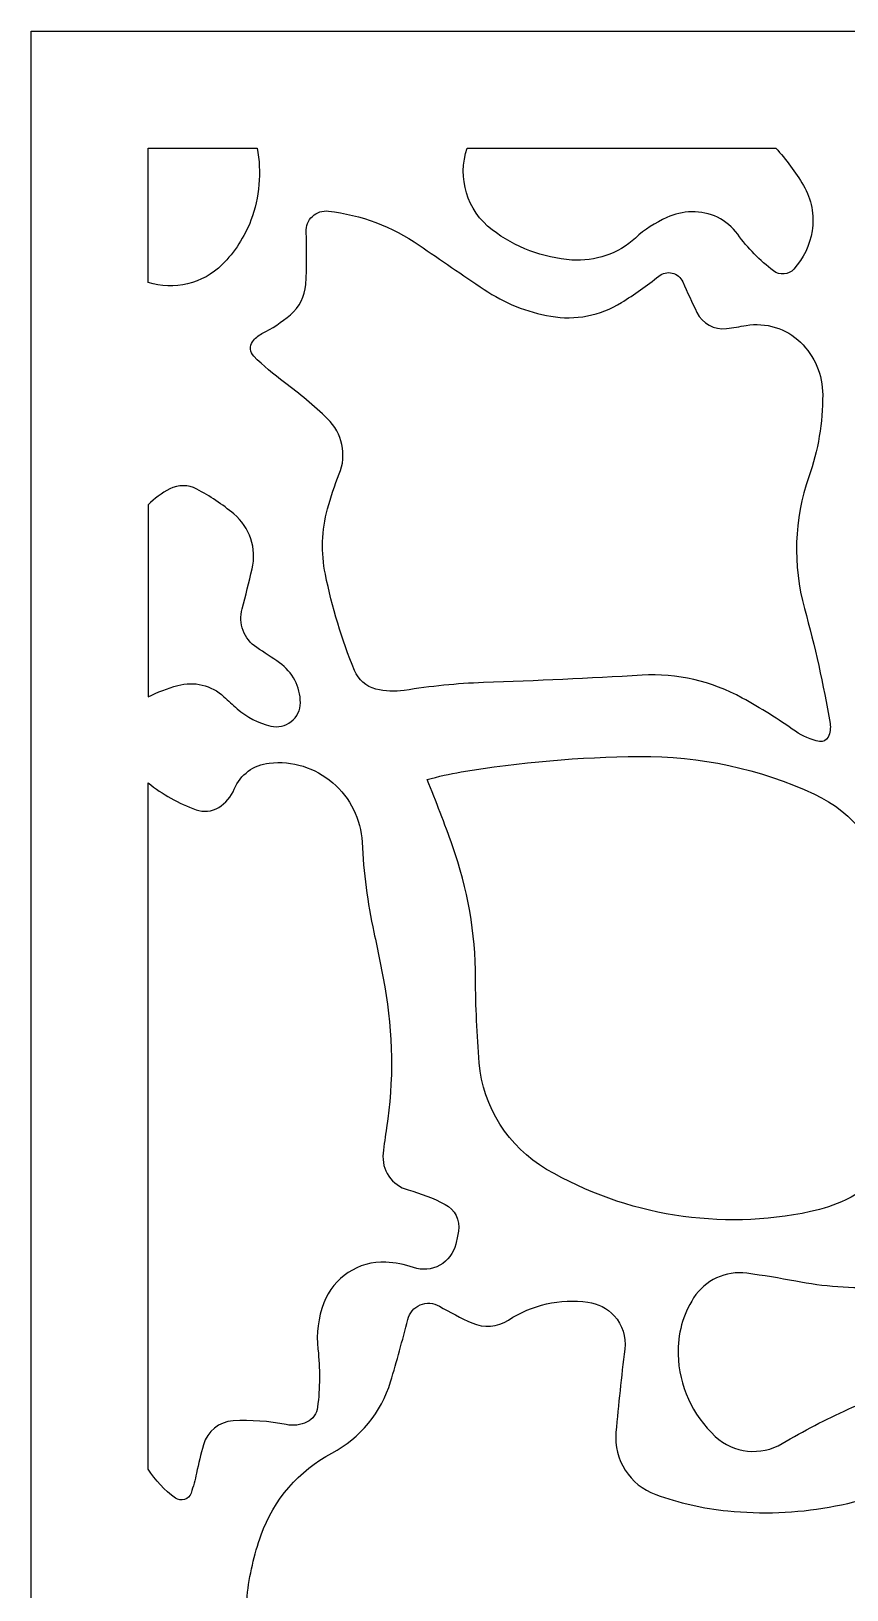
# Model space of a CAD drawing. Header units: centimetres. Extents: x -13.3 to -1.5, y 2.9 to 9.
# Drawn here: x -13.328 to -11.729, y 5.945 to 9.001 of the extents above; entities that cross this region are included whole.
import ezdxf

# ---------------------------------------------------------------- set-up
doc = ezdxf.new("R2010")
doc.units = ezdxf.units.CM
doc.header["$MEASUREMENT"] = 0
doc.layers.add('layer 1', color=7, linetype='Continuous')

msp = doc.modelspace()

# ---------------------------------------------------------------- linework, layer by layer
at = {"layer": 'layer 1', "color": 250}
for points, knots in [([(-1.49953, 2.88948), (-1.49953, 2.88948), (-1.49953, 9.00077), (-1.49953, 9.00077), (-1.49953, 9.00077), (-1.49953, 9.00077), (-13.32779, 9.00077), (-13.32779, 9.00077), (-13.32779, 9.00077), (-13.32779, 9.00077), (-13.32779, 2.88948), (-13.32779, 2.88948), (-13.32779, 2.88948), (-13.32779, 2.88948), (-1.49953, 2.88948), (-1.49953, 2.88948)], [0, 0, 0, 0, 0.2, 0.2, 0.2, 0.2, 0.4, 0.4, 0.4, 0.4, 0.6, 0.6, 0.6, 0.6, 1, 1, 1, 1]), ([(-13.09865, 8.50793), (-13.0475, 8.49171), (-12.99162, 8.50526), (-12.95361, 8.54315), (-12.95361, 8.54315), (-12.92888, 8.56778), (-12.90966, 8.59736), (-12.89719, 8.62997), (-12.89719, 8.62997), (-12.88032, 8.67521), (-12.87606, 8.72415), (-12.88486, 8.77163), (-12.88486, 8.77163), (-12.88486, 8.77163), (-13.09865, 8.77163), (-13.09865, 8.77163), (-13.09865, 8.77163), (-13.09865, 8.77163), (-13.09865, 8.50793), (-13.09865, 8.50793), (-13.09865, 8.50793), (-13.09865, 8.50793), (-13.09865, 8.50793), (-13.09865, 8.50793)], [0, 0, 0, 0, 0.1428571, 0.1428571, 0.1428571, 0.1428571, 0.2857143, 0.2857143, 0.2857143, 0.2857143, 0.4285714, 0.4285714, 0.4285714, 0.4285714, 0.5714286, 0.5714286, 0.5714286, 0.5714286, 0.7142857, 0.7142857, 0.7142857, 0.7142857, 1, 1, 1, 1]), ([(-12.47323, 8.77163), (-12.4931, 8.71333), (-12.47361, 8.6489), (-12.42468, 8.61148), (-12.42468, 8.61148), (-12.37943, 8.57685), (-12.32506, 8.55621), (-12.26823, 8.55211), (-12.26823, 8.55211), (-12.22253, 8.54882), (-12.17751, 8.56439), (-12.14364, 8.59523), (-12.14364, 8.59523), (-12.12536, 8.61185), (-12.10454, 8.62546), (-12.08197, 8.6355), (-12.08197, 8.6355), (-12.06667, 8.64231), (-12.05018, 8.64609), (-12.03344, 8.64664), (-12.03344, 8.64664), (-11.99793, 8.6478), (-11.96412, 8.6313), (-11.94316, 8.60261), (-11.94316, 8.60261), (-11.92331, 8.57544), (-11.89969, 8.55124), (-11.87301, 8.53072), (-11.87301, 8.53072), (-11.86082, 8.52136), (-11.8435, 8.52291), (-11.83319, 8.53432), (-11.83319, 8.53432), (-11.81425, 8.55525), (-11.8018, 8.58121), (-11.79734, 8.60908), (-11.79734, 8.60908), (-11.79241, 8.63995), (-11.79847, 8.67157), (-11.81446, 8.69844), (-11.81446, 8.69844), (-11.83, 8.72457), (-11.84811, 8.74908), (-11.8685, 8.77163), (-11.8685, 8.77163), (-11.8685, 8.77163), (-12.47323, 8.77163), (-12.47323, 8.77163)], [0, 0, 0, 0, 0.0769231, 0.0769231, 0.0769231, 0.0769231, 0.1538462, 0.1538462, 0.1538462, 0.1538462, 0.2307692, 0.2307692, 0.2307692, 0.2307692, 0.3076923, 0.3076923, 0.3076923, 0.3076923, 0.3846154, 0.3846154, 0.3846154, 0.3846154, 0.4615385, 0.4615385, 0.4615385, 0.4615385, 0.5384615, 0.5384615, 0.5384615, 0.5384615, 0.6153846, 0.6153846, 0.6153846, 0.6153846, 0.6923077, 0.6923077, 0.6923077, 0.6923077, 0.7692308, 0.7692308, 0.7692308, 0.7692308, 0.8461538, 0.8461538, 0.8461538, 0.8461538, 1, 1, 1, 1]), ([(-12.59687, 7.70816), (-12.54538, 7.71671), (-12.49338, 7.7219), (-12.44121, 7.72368), (-12.44121, 7.72368), (-12.33765, 7.72722), (-12.23414, 7.73204), (-12.1307, 7.73814), (-12.1307, 7.73814), (-12.06229, 7.74218), (-11.9941, 7.72666), (-11.93416, 7.69342), (-11.93416, 7.69342), (-11.89824, 7.67356), (-11.8634, 7.65177), (-11.82981, 7.62818), (-11.82981, 7.62818), (-11.81577, 7.61832), (-11.79978, 7.61158), (-11.78292, 7.60842), (-11.78292, 7.60842), (-11.77606, 7.60714), (-11.7692, 7.61058), (-11.76613, 7.61684), (-11.76613, 7.61684), (-11.76204, 7.62521), (-11.76068, 7.63463), (-11.76224, 7.64382), (-11.76224, 7.64382), (-11.77513, 7.71965), (-11.79183, 7.79478), (-11.81228, 7.86893), (-11.81228, 7.86893), (-11.83571, 7.95388), (-11.83266, 8.04401), (-11.80357, 8.12719), (-11.80357, 8.12719), (-11.78548, 8.17891), (-11.77638, 8.23333), (-11.77663, 8.28812), (-11.77663, 8.28812), (-11.77681, 8.3268), (-11.79247, 8.36377), (-11.82015, 8.39079), (-11.82015, 8.39079), (-11.8483, 8.41828), (-11.88792, 8.43056), (-11.92668, 8.42376), (-11.92668, 8.42376), (-11.93942, 8.42154), (-11.95221, 8.41957), (-11.96504, 8.41789), (-11.96504, 8.41789), (-11.98918, 8.4147), (-12.01265, 8.42741), (-12.02319, 8.44937), (-12.02319, 8.44937), (-12.03273, 8.46924), (-12.04198, 8.48924), (-12.05096, 8.50937), (-12.05096, 8.50937), (-12.05481, 8.51798), (-12.06244, 8.52431), (-12.07162, 8.52651), (-12.07162, 8.52651), (-12.08079, 8.52871), (-12.09041, 8.52656), (-12.09775, 8.52064), (-12.09775, 8.52064), (-12.1211, 8.5018), (-12.1456, 8.48443), (-12.1711, 8.46863), (-12.1711, 8.46863), (-12.21235, 8.44303), (-12.26159, 8.43348), (-12.30941, 8.44179), (-12.30941, 8.44179), (-12.35619, 8.44992), (-12.40074, 8.46784), (-12.44012, 8.49436), (-12.44012, 8.49436), (-12.48274, 8.52307), (-12.52519, 8.55202), (-12.56748, 8.58121), (-12.56748, 8.58121), (-12.62037, 8.6177), (-12.68137, 8.64065), (-12.7452, 8.64805), (-12.7452, 8.64805), (-12.75666, 8.64937), (-12.76811, 8.64559), (-12.77654, 8.63772), (-12.77654, 8.63772), (-12.78496, 8.62985), (-12.78951, 8.61875), (-12.78897, 8.60723), (-12.78897, 8.60723), (-12.78739, 8.57294), (-12.78764, 8.53858), (-12.78971, 8.50431), (-12.78971, 8.50431), (-12.7911, 8.48113), (-12.80201, 8.45954), (-12.81983, 8.44464), (-12.81983, 8.44464), (-12.83699, 8.43031), (-12.85571, 8.41797), (-12.87564, 8.40784), (-12.87564, 8.40784), (-12.88297, 8.40411), (-12.8893, 8.39869), (-12.8941, 8.39201), (-12.8941, 8.39201), (-12.90039, 8.38325), (-12.8994, 8.37123), (-12.89174, 8.36363), (-12.89174, 8.36363), (-12.87296, 8.34496), (-12.85281, 8.32773), (-12.83145, 8.31207), (-12.83145, 8.31207), (-12.8017, 8.29027), (-12.77346, 8.26647), (-12.74691, 8.24087), (-12.74691, 8.24087), (-12.71792, 8.21291), (-12.70885, 8.17008), (-12.72397, 8.13275), (-12.72397, 8.13275), (-12.73304, 8.11037), (-12.74076, 8.08746), (-12.74708, 8.06416), (-12.74708, 8.06416), (-12.75847, 8.02236), (-12.7599, 7.9785), (-12.75126, 7.93605), (-12.75126, 7.93605), (-12.73813, 7.87154), (-12.71903, 7.8084), (-12.69422, 7.74743), (-12.69422, 7.74743), (-12.68684, 7.72931), (-12.67126, 7.71582), (-12.65228, 7.71111), (-12.65228, 7.71111), (-12.63416, 7.70662), (-12.61536, 7.70562), (-12.59687, 7.70816), (-12.59687, 7.70816), (-12.59687, 7.70816), (-12.59687, 7.70816), (-12.59687, 7.70816)], [0, 0, 0, 0, 0.025641, 0.025641, 0.025641, 0.025641, 0.0512821, 0.0512821, 0.0512821, 0.0512821, 0.0769231, 0.0769231, 0.0769231, 0.0769231, 0.1025641, 0.1025641, 0.1025641, 0.1025641, 0.1282051, 0.1282051, 0.1282051, 0.1282051, 0.1538462, 0.1538462, 0.1538462, 0.1538462, 0.1794872, 0.1794872, 0.1794872, 0.1794872, 0.2051282, 0.2051282, 0.2051282, 0.2051282, 0.2307692, 0.2307692, 0.2307692, 0.2307692, 0.2564103, 0.2564103, 0.2564103, 0.2564103, 0.2820513, 0.2820513, 0.2820513, 0.2820513, 0.3076923, 0.3076923, 0.3076923, 0.3076923, 0.3333333, 0.3333333, 0.3333333, 0.3333333, 0.3589744, 0.3589744, 0.3589744, 0.3589744, 0.3846154, 0.3846154, 0.3846154, 0.3846154, 0.4102564, 0.4102564, 0.4102564, 0.4102564, 0.4358974, 0.4358974, 0.4358974, 0.4358974, 0.4615385, 0.4615385, 0.4615385, 0.4615385, 0.4871795, 0.4871795, 0.4871795, 0.4871795, 0.5128205, 0.5128205, 0.5128205, 0.5128205, 0.5384615, 0.5384615, 0.5384615, 0.5384615, 0.5641026, 0.5641026, 0.5641026, 0.5641026, 0.5897436, 0.5897436, 0.5897436, 0.5897436, 0.6153846, 0.6153846, 0.6153846, 0.6153846, 0.6410256, 0.6410256, 0.6410256, 0.6410256, 0.6666667, 0.6666667, 0.6666667, 0.6666667, 0.6923077, 0.6923077, 0.6923077, 0.6923077, 0.7179487, 0.7179487, 0.7179487, 0.7179487, 0.7435897, 0.7435897, 0.7435897, 0.7435897, 0.7692308, 0.7692308, 0.7692308, 0.7692308, 0.7948718, 0.7948718, 0.7948718, 0.7948718, 0.8205128, 0.8205128, 0.8205128, 0.8205128, 0.8461538, 0.8461538, 0.8461538, 0.8461538, 0.8717949, 0.8717949, 0.8717949, 0.8717949, 0.8974359, 0.8974359, 0.8974359, 0.8974359, 0.9230769, 0.9230769, 0.9230769, 0.9230769, 0.9487179, 0.9487179, 0.9487179, 0.9487179, 1, 1, 1, 1]), ([(-13.09865, 7.69559), (-13.09865, 7.69559), (-13.09865, 8.07198), (-13.09865, 8.07198), (-13.09865, 8.07198), (-13.08631, 8.0847), (-13.07198, 8.09531), (-13.05622, 8.10342), (-13.05622, 8.10342), (-13.03964, 8.11195), (-13.01993, 8.11186), (-13.00341, 8.10318), (-13.00341, 8.10318), (-12.97745, 8.08953), (-12.95302, 8.07313), (-12.93055, 8.05427), (-12.93055, 8.05427), (-12.89927, 8.02803), (-12.88541, 7.98637), (-12.8947, 7.9466), (-12.8947, 7.9466), (-12.90083, 7.92036), (-12.90742, 7.89421), (-12.91446, 7.8682), (-12.91446, 7.8682), (-12.92223, 7.83945), (-12.91073, 7.80897), (-12.88587, 7.79256), (-12.88587, 7.79256), (-12.87083, 7.78263), (-12.85589, 7.77255), (-12.84106, 7.76232), (-12.84106, 7.76232), (-12.81541, 7.74462), (-12.80012, 7.71539), (-12.80018, 7.68423), (-12.80018, 7.68423), (-12.8002, 7.66981), (-12.80682, 7.65618), (-12.81816, 7.64726), (-12.81816, 7.64726), (-12.82949, 7.63835), (-12.84438, 7.63514), (-12.8584, 7.63851), (-12.8584, 7.63851), (-12.88273, 7.64439), (-12.90529, 7.65608), (-12.92412, 7.67258), (-12.92412, 7.67258), (-12.93292, 7.68029), (-12.94161, 7.68814), (-12.95018, 7.69611), (-12.95018, 7.69611), (-12.97441, 7.71865), (-13.00859, 7.72695), (-13.04045, 7.71799), (-13.04045, 7.71799), (-13.06051, 7.71236), (-13.07999, 7.70486), (-13.09865, 7.69559), (-13.09865, 7.69559), (-13.09865, 7.69559), (-13.09865, 7.69559), (-13.09865, 7.69559)], [0, 0, 0, 0, 0.0588235, 0.0588235, 0.0588235, 0.0588235, 0.1176471, 0.1176471, 0.1176471, 0.1176471, 0.1764706, 0.1764706, 0.1764706, 0.1764706, 0.2352941, 0.2352941, 0.2352941, 0.2352941, 0.2941176, 0.2941176, 0.2941176, 0.2941176, 0.3529412, 0.3529412, 0.3529412, 0.3529412, 0.4117647, 0.4117647, 0.4117647, 0.4117647, 0.4705882, 0.4705882, 0.4705882, 0.4705882, 0.5294118, 0.5294118, 0.5294118, 0.5294118, 0.5882353, 0.5882353, 0.5882353, 0.5882353, 0.6470588, 0.6470588, 0.6470588, 0.6470588, 0.7058824, 0.7058824, 0.7058824, 0.7058824, 0.7647059, 0.7647059, 0.7647059, 0.7647059, 0.8235294, 0.8235294, 0.8235294, 0.8235294, 0.8823529, 0.8823529, 0.8823529, 0.8823529, 1, 1, 1, 1]), ([(-12.55183, 7.53352), (-12.53422, 7.49057), (-12.51761, 7.44721), (-12.50203, 7.40349), (-12.50203, 7.40349), (-12.47235, 7.3202), (-12.45708, 7.23244), (-12.45687, 7.14403), (-12.45687, 7.14403), (-12.45674, 7.08874), (-12.45433, 7.03347), (-12.44967, 6.97838), (-12.44967, 6.97838), (-12.44227, 6.89137), (-12.39307, 6.81345), (-12.31766, 6.76943), (-12.31766, 6.76943), (-12.16155, 6.67831), (-11.97719, 6.64872), (-11.80043, 6.68649), (-11.80043, 6.68649), (-11.77663, 6.69157), (-11.75347, 6.69929), (-11.73138, 6.7095), (-11.73138, 6.7095), (-11.67442, 6.73585), (-11.63242, 6.78648), (-11.61711, 6.84735), (-11.61711, 6.84735), (-11.60852, 6.88145), (-11.60497, 6.9166), (-11.60655, 6.95172), (-11.60655, 6.95172), (-11.61201, 7.07297), (-11.6251, 7.19374), (-11.64575, 7.31333), (-11.64575, 7.31333), (-11.66033, 7.39763), (-11.71531, 7.46935), (-11.79298, 7.50522), (-11.79298, 7.50522), (-11.90043, 7.55486), (-12.0175, 7.58006), (-12.13585, 7.57901), (-12.13585, 7.57901), (-12.25294, 7.57798), (-12.36975, 7.56777), (-12.48524, 7.54847), (-12.48524, 7.54847), (-12.5077, 7.54471), (-12.52992, 7.53973), (-12.55183, 7.53352), (-12.55183, 7.53352), (-12.55183, 7.53352), (-12.55183, 7.53352), (-12.55183, 7.53352)], [0, 0, 0, 0, 0.0666667, 0.0666667, 0.0666667, 0.0666667, 0.1333333, 0.1333333, 0.1333333, 0.1333333, 0.2, 0.2, 0.2, 0.2, 0.2666667, 0.2666667, 0.2666667, 0.2666667, 0.3333333, 0.3333333, 0.3333333, 0.3333333, 0.4, 0.4, 0.4, 0.4, 0.4666667, 0.4666667, 0.4666667, 0.4666667, 0.5333333, 0.5333333, 0.5333333, 0.5333333, 0.6, 0.6, 0.6, 0.6, 0.6666667, 0.6666667, 0.6666667, 0.6666667, 0.7333333, 0.7333333, 0.7333333, 0.7333333, 0.8, 0.8, 0.8, 0.8, 0.8666667, 0.8666667, 0.8666667, 0.8666667, 1, 1, 1, 1]), ([(-13.09865, 6.18178), (-13.08453, 6.15962), (-13.06634, 6.14036), (-13.04503, 6.125), (-13.04503, 6.125), (-13.03987, 6.12129), (-13.03326, 6.12026), (-13.02722, 6.12221), (-13.02722, 6.12221), (-13.02118, 6.12416), (-13.01644, 6.12883), (-13.01444, 6.13485), (-13.01444, 6.13485), (-13.01018, 6.14761), (-13.00664, 6.1606), (-13.00384, 6.17375), (-13.00384, 6.17375), (-12.99986, 6.19245), (-12.99529, 6.21101), (-12.99013, 6.22941), (-12.99013, 6.22941), (-12.98273, 6.25579), (-12.9594, 6.2746), (-12.93205, 6.27627), (-12.93205, 6.27627), (-12.89716, 6.2784), (-12.86214, 6.27594), (-12.82788, 6.26899), (-12.82788, 6.26899), (-12.81412, 6.2662), (-12.79983, 6.26804), (-12.78722, 6.27424), (-12.78722, 6.27424), (-12.77592, 6.27981), (-12.76818, 6.29066), (-12.76659, 6.30315), (-12.76659, 6.30315), (-12.76178, 6.34089), (-12.76151, 6.37905), (-12.76579, 6.41685), (-12.76579, 6.41685), (-12.76927, 6.44758), (-12.76533, 6.47871), (-12.7543, 6.5076), (-12.7543, 6.5076), (-12.73524, 6.55757), (-12.68627, 6.58973), (-12.63283, 6.58748), (-12.63283, 6.58748), (-12.61438, 6.58641), (-12.59615, 6.58285), (-12.57865, 6.57692), (-12.57865, 6.57692), (-12.56158, 6.57114), (-12.54286, 6.57281), (-12.52707, 6.58152), (-12.52707, 6.58152), (-12.51129, 6.59024), (-12.49992, 6.60509), (-12.49571, 6.62262), (-12.49571, 6.62262), (-12.49366, 6.63113), (-12.49191, 6.6397), (-12.49048, 6.64832), (-12.49048, 6.64832), (-12.48691, 6.66966), (-12.49747, 6.69085), (-12.51665, 6.70083), (-12.51665, 6.70083), (-12.53972, 6.71286), (-12.56401, 6.72237), (-12.5891, 6.72922), (-12.5891, 6.72922), (-12.62084, 6.73787), (-12.64159, 6.76836), (-12.63805, 6.80108), (-12.63805, 6.80108), (-12.63623, 6.81775), (-12.63404, 6.83438), (-12.63147, 6.85095), (-12.63147, 6.85095), (-12.61724, 6.94265), (-12.61843, 7.03606), (-12.635, 7.12737), (-12.635, 7.12737), (-12.64147, 7.16307), (-12.64852, 7.19866), (-12.65613, 7.23414), (-12.65613, 7.23414), (-12.66861, 7.29225), (-12.67639, 7.35128), (-12.67938, 7.41065), (-12.67938, 7.41065), (-12.6817, 7.45583), (-12.70251, 7.49809), (-12.73693, 7.52747), (-12.73693, 7.52747), (-12.77134, 7.55686), (-12.8161, 7.57082), (-12.8611, 7.56603), (-12.8611, 7.56603), (-12.8916, 7.56279), (-12.91788, 7.5432), (-12.92967, 7.51488), (-12.92967, 7.51488), (-12.93585, 7.50001), (-12.94657, 7.48746), (-12.96028, 7.47902), (-12.96028, 7.47902), (-12.97361, 7.47082), (-12.98997, 7.46914), (-13.0047, 7.47443), (-13.0047, 7.47443), (-13.03874, 7.48668), (-13.0705, 7.50454), (-13.09865, 7.52727), (-13.09865, 7.52727), (-13.09865, 7.52727), (-13.09865, 6.18178), (-13.09865, 6.18178)], [0, 0, 0, 0, 0.0322581, 0.0322581, 0.0322581, 0.0322581, 0.0645161, 0.0645161, 0.0645161, 0.0645161, 0.0967742, 0.0967742, 0.0967742, 0.0967742, 0.1290323, 0.1290323, 0.1290323, 0.1290323, 0.1612903, 0.1612903, 0.1612903, 0.1612903, 0.1935484, 0.1935484, 0.1935484, 0.1935484, 0.2258065, 0.2258065, 0.2258065, 0.2258065, 0.2580645, 0.2580645, 0.2580645, 0.2580645, 0.2903226, 0.2903226, 0.2903226, 0.2903226, 0.3225806, 0.3225806, 0.3225806, 0.3225806, 0.3548387, 0.3548387, 0.3548387, 0.3548387, 0.3870968, 0.3870968, 0.3870968, 0.3870968, 0.4193548, 0.4193548, 0.4193548, 0.4193548, 0.4516129, 0.4516129, 0.4516129, 0.4516129, 0.483871, 0.483871, 0.483871, 0.483871, 0.516129, 0.516129, 0.516129, 0.516129, 0.5483871, 0.5483871, 0.5483871, 0.5483871, 0.5806452, 0.5806452, 0.5806452, 0.5806452, 0.6129032, 0.6129032, 0.6129032, 0.6129032, 0.6451613, 0.6451613, 0.6451613, 0.6451613, 0.6774194, 0.6774194, 0.6774194, 0.6774194, 0.7096774, 0.7096774, 0.7096774, 0.7096774, 0.7419355, 0.7419355, 0.7419355, 0.7419355, 0.7741935, 0.7741935, 0.7741935, 0.7741935, 0.8064516, 0.8064516, 0.8064516, 0.8064516, 0.8387097, 0.8387097, 0.8387097, 0.8387097, 0.8709677, 0.8709677, 0.8709677, 0.8709677, 0.9032258, 0.9032258, 0.9032258, 0.9032258, 0.9354839, 0.9354839, 0.9354839, 0.9354839, 1, 1, 1, 1]), ([(-10.99374, 6.40384), (-10.96221, 6.40295), (-10.93085, 6.39891), (-10.90014, 6.39175), (-10.90014, 6.39175), (-10.84394, 6.37866), (-10.78897, 6.36073), (-10.73587, 6.33817), (-10.73587, 6.33817), (-10.70765, 6.3262), (-10.69215, 6.29562), (-10.6991, 6.26577), (-10.6991, 6.26577), (-10.70922, 6.22244), (-10.73689, 6.18522), (-10.77547, 6.16303), (-10.77547, 6.16303), (-10.80576, 6.14559), (-10.84419, 6.15194), (-10.86731, 6.17816), (-10.86731, 6.17816), (-10.88473, 6.1979), (-10.9031, 6.21678), (-10.92239, 6.2347), (-10.92239, 6.2347), (-10.96949, 6.27842), (-11.03037, 6.30424), (-11.09454, 6.30767), (-11.09454, 6.30767), (-11.20048, 6.31334), (-11.30614, 6.32364), (-11.41118, 6.33855), (-11.41118, 6.33855), (-11.46922, 6.34679), (-11.52809, 6.34712), (-11.58622, 6.33956), (-11.58622, 6.33956), (-11.63473, 6.3333), (-11.68202, 6.31976), (-11.72651, 6.29941), (-11.72651, 6.29941), (-11.77077, 6.27917), (-11.81394, 6.25662), (-11.85584, 6.23186), (-11.85584, 6.23186), (-11.8979, 6.207), (-11.95136, 6.21279), (-11.98718, 6.24602), (-11.98718, 6.24602), (-12.03203, 6.28764), (-12.0583, 6.34558), (-12.0601, 6.40674), (-12.0601, 6.40674), (-12.06124, 6.44587), (-12.05056, 6.48444), (-12.02948, 6.51741), (-12.02948, 6.51741), (-12.00712, 6.55239), (-11.96646, 6.57123), (-11.92531, 6.56571), (-11.92531, 6.56571), (-11.8932, 6.5614), (-11.86123, 6.55616), (-11.82942, 6.55), (-11.82942, 6.55), (-11.7749, 6.53943), (-11.71934, 6.53526), (-11.66385, 6.53759), (-11.66385, 6.53759), (-11.60926, 6.5399), (-11.5628, 6.57793), (-11.54985, 6.631), (-11.54985, 6.631), (-11.54331, 6.65776), (-11.5332, 6.68352), (-11.51979, 6.70758), (-11.51979, 6.70758), (-11.50863, 6.72764), (-11.48663, 6.7392), (-11.46377, 6.73705), (-11.46377, 6.73705), (-11.44227, 6.73502), (-11.42191, 6.72641), (-11.40547, 6.71238), (-11.40547, 6.71238), (-11.38896, 6.69831), (-11.37825, 6.67861), (-11.37541, 6.65711), (-11.37541, 6.65711), (-11.37121, 6.62532), (-11.36862, 6.59335), (-11.36765, 6.56131), (-11.36765, 6.56131), (-11.36711, 6.54312), (-11.36301, 6.52523), (-11.35558, 6.50862), (-11.35558, 6.50862), (-11.34124, 6.47649), (-11.31265, 6.45299), (-11.27835, 6.44515), (-11.27835, 6.44515), (-11.20763, 6.42899), (-11.13623, 6.41607), (-11.06433, 6.40642), (-11.06433, 6.40642), (-11.04094, 6.40328), (-11.0173, 6.40241), (-10.99374, 6.40384)], [0, 0, 0, 0, 0.0357143, 0.0357143, 0.0357143, 0.0357143, 0.0714286, 0.0714286, 0.0714286, 0.0714286, 0.1071429, 0.1071429, 0.1071429, 0.1071429, 0.1428571, 0.1428571, 0.1428571, 0.1428571, 0.1785714, 0.1785714, 0.1785714, 0.1785714, 0.2142857, 0.2142857, 0.2142857, 0.2142857, 0.25, 0.25, 0.25, 0.25, 0.2857143, 0.2857143, 0.2857143, 0.2857143, 0.3214286, 0.3214286, 0.3214286, 0.3214286, 0.3571429, 0.3571429, 0.3571429, 0.3571429, 0.3928571, 0.3928571, 0.3928571, 0.3928571, 0.4285714, 0.4285714, 0.4285714, 0.4285714, 0.4642857, 0.4642857, 0.4642857, 0.4642857, 0.5, 0.5, 0.5, 0.5, 0.5357143, 0.5357143, 0.5357143, 0.5357143, 0.5714286, 0.5714286, 0.5714286, 0.5714286, 0.6071429, 0.6071429, 0.6071429, 0.6071429, 0.6428571, 0.6428571, 0.6428571, 0.6428571, 0.6785714, 0.6785714, 0.6785714, 0.6785714, 0.7142857, 0.7142857, 0.7142857, 0.7142857, 0.75, 0.75, 0.75, 0.75, 0.7857143, 0.7857143, 0.7857143, 0.7857143, 0.8214286, 0.8214286, 0.8214286, 0.8214286, 0.8571429, 0.8571429, 0.8571429, 0.8571429, 0.8928571, 0.8928571, 0.8928571, 0.8928571, 0.9285714, 0.9285714, 0.9285714, 0.9285714, 1, 1, 1, 1]), ([(-11.08914, 5.77974), (-11.03516, 5.80316), (-10.98696, 5.83808), (-10.94788, 5.88209), (-10.94788, 5.88209), (-10.9318, 5.90017), (-10.9177, 5.91991), (-10.90582, 5.94099), (-10.90582, 5.94099), (-10.88803, 5.97256), (-10.8944, 6.0122), (-10.92123, 6.03656), (-10.92123, 6.03656), (-10.95981, 6.0716), (-11.00372, 6.10024), (-11.05134, 6.1214), (-11.05134, 6.1214), (-11.10802, 6.14659), (-11.16204, 6.1774), (-11.21258, 6.21336), (-11.21258, 6.21336), (-11.26059, 6.24751), (-11.32104, 6.2591), (-11.37827, 6.24508), (-11.37827, 6.24508), (-11.43305, 6.23168), (-11.48619, 6.21225), (-11.5367, 6.18716), (-11.5367, 6.18716), (-11.54937, 6.18087), (-11.56207, 6.17464), (-11.5748, 6.16847), (-11.5748, 6.16847), (-11.69521, 6.11012), (-11.82954, 6.08638), (-11.96265, 6.09987), (-11.96265, 6.09987), (-12.01087, 6.10476), (-12.05831, 6.11556), (-12.10389, 6.132), (-12.10389, 6.132), (-12.15456, 6.15026), (-12.18655, 6.20045), (-12.18181, 6.2541), (-12.18181, 6.2541), (-12.17696, 6.30855), (-12.17115, 6.36292), (-12.16438, 6.41716), (-12.16438, 6.41716), (-12.1614, 6.44095), (-12.16906, 6.46482), (-12.18532, 6.48243), (-12.18532, 6.48243), (-12.19885, 6.49705), (-12.21703, 6.50651), (-12.23678, 6.50917), (-12.23678, 6.50917), (-12.29128, 6.51653), (-12.34658, 6.50402), (-12.39259, 6.47389), (-12.39259, 6.47389), (-12.41391, 6.45993), (-12.44092, 6.45785), (-12.46413, 6.46835), (-12.46413, 6.46835), (-12.48594, 6.47823), (-12.50723, 6.4892), (-12.52791, 6.50124), (-12.52791, 6.50124), (-12.53936, 6.50789), (-12.55327, 6.50877), (-12.56546, 6.5036), (-12.56546, 6.5036), (-12.57765, 6.49843), (-12.58667, 6.48792), (-12.58985, 6.47506), (-12.58985, 6.47506), (-12.60003, 6.43415), (-12.61123, 6.39348), (-12.62342, 6.35312), (-12.62342, 6.35312), (-12.64157, 6.29306), (-12.68301, 6.24272), (-12.73844, 6.21334), (-12.73844, 6.21334), (-12.80318, 6.17902), (-12.85266, 6.12172), (-12.87715, 6.05267), (-12.87715, 6.05267), (-12.89089, 6.01393), (-12.90012, 5.97375), (-12.90465, 5.9329), (-12.90465, 5.9329), (-12.90908, 5.89304), (-12.90391, 5.85272), (-12.88955, 5.81527), (-12.88955, 5.81527), (-12.87459, 5.77625), (-12.84202, 5.74667), (-12.80174, 5.73555), (-12.80174, 5.73555), (-12.7828, 5.73032), (-12.76388, 5.72499), (-12.74499, 5.71956), (-12.74499, 5.71956), (-12.71215, 5.71013), (-12.68618, 5.68488), (-12.67577, 5.65233), (-12.67577, 5.65233), (-12.66251, 5.61081), (-12.65232, 5.56835), (-12.64529, 5.52533), (-12.64529, 5.52533), (-12.63936, 5.48905), (-12.61499, 5.45852), (-12.58091, 5.44474), (-12.58091, 5.44474), (-12.56407, 5.43792), (-12.54621, 5.43398), (-12.52806, 5.4331), (-12.52806, 5.4331), (-12.43932, 5.4288), (-12.35159, 5.41208), (-12.26748, 5.38346), (-12.26748, 5.38346), (-12.24653, 5.37633), (-12.22433, 5.37366), (-12.20228, 5.37563), (-12.20228, 5.37563), (-12.18701, 5.37699), (-12.17504, 5.38928), (-12.17411, 5.40459), (-12.17411, 5.40459), (-12.17264, 5.42851), (-12.1733, 5.4525), (-12.17609, 5.47631), (-12.17609, 5.47631), (-12.1798, 5.508), (-12.18311, 5.53974), (-12.18602, 5.57152), (-12.18602, 5.57152), (-12.19278, 5.64526), (-12.16595, 5.71816), (-12.11304, 5.76997), (-12.11304, 5.76997), (-12.04366, 5.83791), (-11.94597, 5.86871), (-11.85015, 5.85293), (-11.85015, 5.85293), (-11.80485, 5.84546), (-11.76029, 5.83402), (-11.71699, 5.81874), (-11.71699, 5.81874), (-11.66219, 5.79936), (-11.60786, 5.77863), (-11.55409, 5.75657), (-11.55409, 5.75657), (-11.45952, 5.71778), (-11.35543, 5.70871), (-11.25558, 5.73059), (-11.25558, 5.73059), (-11.199, 5.74299), (-11.14339, 5.75941), (-11.08915, 5.77974), (-11.08915, 5.77974), (-11.08915, 5.77974), (-11.08914, 5.77974), (-11.08914, 5.77974)], [0, 0, 0, 0, 0.0232558, 0.0232558, 0.0232558, 0.0232558, 0.0465116, 0.0465116, 0.0465116, 0.0465116, 0.0697674, 0.0697674, 0.0697674, 0.0697674, 0.0930233, 0.0930233, 0.0930233, 0.0930233, 0.1162791, 0.1162791, 0.1162791, 0.1162791, 0.1395349, 0.1395349, 0.1395349, 0.1395349, 0.1627907, 0.1627907, 0.1627907, 0.1627907, 0.1860465, 0.1860465, 0.1860465, 0.1860465, 0.2093023, 0.2093023, 0.2093023, 0.2093023, 0.2325581, 0.2325581, 0.2325581, 0.2325581, 0.255814, 0.255814, 0.255814, 0.255814, 0.2790698, 0.2790698, 0.2790698, 0.2790698, 0.3023256, 0.3023256, 0.3023256, 0.3023256, 0.3255814, 0.3255814, 0.3255814, 0.3255814, 0.3488372, 0.3488372, 0.3488372, 0.3488372, 0.372093, 0.372093, 0.372093, 0.372093, 0.3953488, 0.3953488, 0.3953488, 0.3953488, 0.4186047, 0.4186047, 0.4186047, 0.4186047, 0.4418605, 0.4418605, 0.4418605, 0.4418605, 0.4651163, 0.4651163, 0.4651163, 0.4651163, 0.4883721, 0.4883721, 0.4883721, 0.4883721, 0.5116279, 0.5116279, 0.5116279, 0.5116279, 0.5348837, 0.5348837, 0.5348837, 0.5348837, 0.5581395, 0.5581395, 0.5581395, 0.5581395, 0.5813953, 0.5813953, 0.5813953, 0.5813953, 0.6046512, 0.6046512, 0.6046512, 0.6046512, 0.627907, 0.627907, 0.627907, 0.627907, 0.6511628, 0.6511628, 0.6511628, 0.6511628, 0.6744186, 0.6744186, 0.6744186, 0.6744186, 0.6976744, 0.6976744, 0.6976744, 0.6976744, 0.7209302, 0.7209302, 0.7209302, 0.7209302, 0.744186, 0.744186, 0.744186, 0.744186, 0.7674419, 0.7674419, 0.7674419, 0.7674419, 0.7906977, 0.7906977, 0.7906977, 0.7906977, 0.8139535, 0.8139535, 0.8139535, 0.8139535, 0.8372093, 0.8372093, 0.8372093, 0.8372093, 0.8604651, 0.8604651, 0.8604651, 0.8604651, 0.8837209, 0.8837209, 0.8837209, 0.8837209, 0.9069767, 0.9069767, 0.9069767, 0.9069767, 0.9302326, 0.9302326, 0.9302326, 0.9302326, 0.9534884, 0.9534884, 0.9534884, 0.9534884, 1, 1, 1, 1])]:
    msp.add_open_spline(points, degree=3, knots=knots, dxfattribs=at)

doc.saveas('drawing.dxf')
